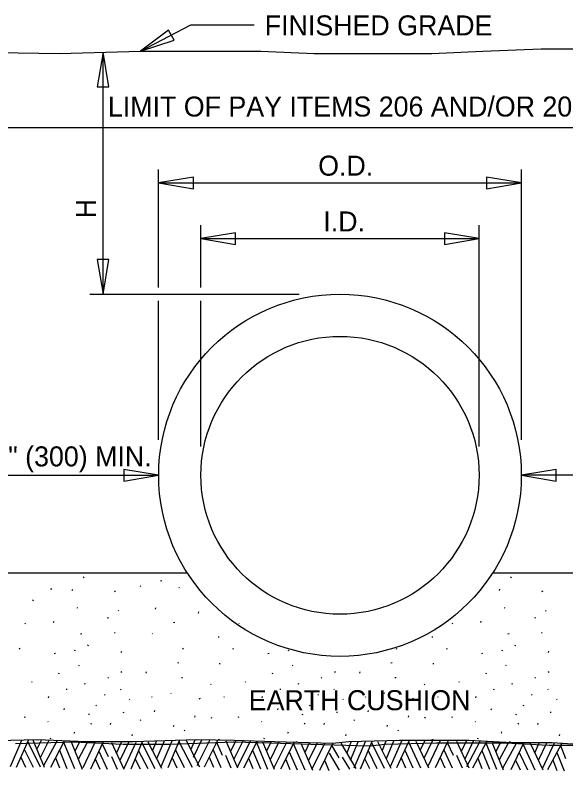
# Model space of a CAD drawing. Extents: x 5.5 to 16.4, y 0.2 to 10.3.
# Drawn here: x 6.979 to 9.454, y 2.262 to 5.662 of the extents above; entities that cross this region are included whole.
import ezdxf

# ---------------------------------------------------------------- set-up
doc = ezdxf.new("R2010")
doc.units = 0
for name, color, linetype in [('SD_P_Dimension Lines', 7, 'Continuous'), ('SD_P_Dimension Text', 7, 'Continuous'), ('SD_P_Hatching', 7, 'Continuous'), ('SD_P_Prop Object Lines', 7, 'Continuous')]:
    doc.layers.add(name, color=color, linetype=linetype)

msp = doc.modelspace()

# ---------------------------------------------------------------- linework, layer by layer
at = {"layer": 'SD_P_Dimension Lines'}
for p, q in [((7.542, 5.5), (7.769, 5.618)), ((7.769, 5.618), (8.054, 5.618)), ((7.669, 5.595), (7.542, 5.5)), ((7.693, 5.549), (7.669, 5.595)), ((7.542, 5.5), (7.693, 5.549)), ((7.374, 5.495), (7.348, 5.339)), ((7.374, 4.407), (7.374, 5.495)), ((7.4, 5.339), (7.374, 5.495)), ((7.348, 5.339), (7.4, 5.339)), ((6.623, 5.157), (10.253, 5.157)), ((7.624, 4.437), (7.624, 4.967)), ((9.254, 3.752), (9.254, 4.967)), ((7.78, 4.933), (7.624, 4.907)), ((7.78, 4.881), (7.78, 4.933)), ((9.254, 4.907), (9.098, 4.933)), ((9.098, 4.933), (9.098, 4.881)), ((7.624, 4.907), (9.254, 4.907)), ((7.624, 4.907), (7.78, 4.881)), ((9.098, 4.881), (9.254, 4.907)), ((7.814, 4.437), (7.814, 4.717)), ((9.064, 3.722), (9.064, 4.717)), ((7.97, 4.683), (7.814, 4.657)), ((7.97, 4.631), (7.97, 4.683)), ((9.064, 4.657), (8.908, 4.683)), ((8.908, 4.683), (8.908, 4.631)), ((7.814, 4.657), (9.064, 4.657)), ((7.814, 4.657), (7.97, 4.631)), ((8.908, 4.631), (9.064, 4.657)), ((7.348, 4.563), (7.374, 4.407)), ((7.4, 4.563), (7.348, 4.563)), ((7.374, 4.407), (7.4, 4.563)), ((7.314, 4.407), (8.256, 4.407)), ((7.624, 3.752), (7.624, 4.377)), ((7.814, 3.722), (7.814, 4.377)), ((7.624, 3.592), (7.468, 3.618)), ((7.468, 3.618), (7.468, 3.566)), ((9.41, 3.618), (9.254, 3.592)), ((9.41, 3.566), (9.41, 3.618)), ((6.623, 3.592), (7.624, 3.592)), ((7.468, 3.566), (7.624, 3.592)), ((10.253, 3.592), (9.254, 3.592)), ((9.254, 3.592), (9.41, 3.566))]:
    msp.add_line(p, q, dxfattribs=at)
at = {"layer": 'SD_P_Hatching'}
for p, q in [((7.287, 3.13), (7.289, 3.135)), ((9.207, 3.13), (9.209, 3.135)), ((7.638, 3.117), (7.633, 3.116)), ((7.144, 3.08), (7.138, 3.079)), ((7.236, 3.074), (7.238, 3.079)), ((7.43, 3.071), (7.425, 3.068)), ((7.544, 3.091), (7.541, 3.094)), ((7.718, 3.084), (7.716, 3.087)), ((9.156, 3.074), (9.158, 3.079)), ((9.35, 3.071), (9.345, 3.068)), ((7.059, 3.027), (7.061, 3.032)), ((7.261, 2.994), (7.258, 2.996)), ((7.61, 2.99), (7.612, 2.995)), ((9.181, 2.994), (9.178, 2.996)), ((7.445, 2.981), (7.443, 2.984)), ((7.803, 2.972), (7.805, 2.977)), ((9.365, 2.981), (9.363, 2.984)), ((7.026, 2.924), (7.023, 2.927)), ((7.152, 2.93), (7.154, 2.935)), ((7.398, 2.951), (7.393, 2.949)), ((7.696, 2.929), (7.691, 2.928)), ((7.986, 2.924), (7.985, 2.925)), ((8.946, 2.924), (8.943, 2.927)), ((9.072, 2.93), (9.074, 2.935)), ((9.318, 2.951), (9.313, 2.949)), ((7.279, 2.878), (7.273, 2.877)), ((7.428, 2.881), (7.425, 2.884)), ((7.597, 2.878), (7.595, 2.88)), ((7.894, 2.862), (7.895, 2.867)), ((8.854, 2.862), (8.855, 2.867)), ((9.199, 2.878), (9.193, 2.877)), ((9.348, 2.881), (9.345, 2.884)), ((7.306, 2.824), (7.308, 2.829)), ((9.226, 2.824), (9.228, 2.829)), ((6.999, 2.809), (7.001, 2.814)), ((7.16, 2.79), (7.155, 2.789)), ((7.248, 2.802), (7.249, 2.807)), ((7.456, 2.795), (7.458, 2.8)), ((7.733, 2.809), (7.735, 2.814)), ((7.959, 2.809), (7.961, 2.814)), ((8.12, 2.79), (8.115, 2.789)), ((8.208, 2.802), (8.209, 2.807)), ((8.693, 2.809), (8.695, 2.814)), ((8.919, 2.809), (8.921, 2.814)), ((9.08, 2.79), (9.075, 2.789)), ((9.168, 2.802), (9.169, 2.807)), ((9.376, 2.795), (9.378, 2.8)), ((7.268, 2.734), (7.265, 2.736)), ((7.713, 2.748), (7.708, 2.747)), ((7.901, 2.744), (7.896, 2.743)), ((8.228, 2.734), (8.225, 2.736)), ((8.673, 2.748), (8.668, 2.747)), ((8.861, 2.744), (8.856, 2.743)), ((9.188, 2.734), (9.185, 2.736)), ((7.176, 2.698), (7.177, 2.703)), ((7.459, 2.707), (7.454, 2.705)), ((7.568, 2.702), (7.57, 2.707)), ((8.136, 2.698), (8.137, 2.703)), ((8.419, 2.707), (8.414, 2.705)), ((8.528, 2.702), (8.53, 2.707)), ((9.096, 2.698), (9.097, 2.703)), ((9.379, 2.707), (9.374, 2.705)), ((7.056, 2.659), (7.054, 2.662)), ((7.292, 2.652), (7.294, 2.657)), ((7.398, 2.679), (7.395, 2.682)), ((7.731, 2.681), (7.726, 2.68)), ((8.016, 2.659), (8.014, 2.662)), ((8.252, 2.652), (8.254, 2.657)), ((8.358, 2.679), (8.355, 2.682)), ((8.691, 2.681), (8.686, 2.68)), ((8.976, 2.659), (8.974, 2.662)), ((9.212, 2.652), (9.214, 2.657)), ((9.318, 2.679), (9.315, 2.682)), ((7.211, 2.626), (7.212, 2.631)), ((7.455, 2.627), (7.453, 2.629)), ((7.86, 2.649), (7.858, 2.652)), ((8.171, 2.626), (8.172, 2.631)), ((8.415, 2.627), (8.413, 2.629)), ((8.82, 2.649), (8.818, 2.652)), ((9.131, 2.626), (9.132, 2.631)), ((9.375, 2.627), (9.373, 2.629)), ((7.129, 2.591), (7.131, 2.596)), ((7.383, 2.602), (7.38, 2.605)), ((7.495, 2.582), (7.493, 2.585)), ((7.595, 2.592), (7.593, 2.595)), ((7.68, 2.61), (7.678, 2.612)), ((7.81, 2.587), (7.805, 2.585)), ((7.92, 2.592), (7.918, 2.595)), ((8.089, 2.591), (8.091, 2.596)), ((8.343, 2.602), (8.34, 2.605)), ((8.455, 2.582), (8.453, 2.585)), ((8.555, 2.592), (8.553, 2.595)), ((8.64, 2.61), (8.638, 2.612)), ((8.77, 2.587), (8.765, 2.585)), ((8.88, 2.592), (8.878, 2.595)), ((9.049, 2.591), (9.051, 2.596)), ((9.303, 2.602), (9.3, 2.605)), ((9.415, 2.582), (9.413, 2.585)), ((7.341, 2.557), (7.343, 2.556)), ((7.343, 2.556), (7.344, 2.555)), ((8.301, 2.557), (8.303, 2.556)), ((8.303, 2.556), (8.304, 2.555)), ((9.261, 2.557), (9.263, 2.556)), ((9.263, 2.556), (9.264, 2.555)), ((7.199, 2.537), (7.201, 2.542)), ((7.311, 2.514), (7.312, 2.519)), ((7.466, 2.523), (7.467, 2.528)), ((7.605, 2.528), (7.607, 2.533)), ((8.159, 2.537), (8.161, 2.542)), ((8.271, 2.514), (8.272, 2.519)), ((8.426, 2.523), (8.427, 2.528)), ((8.565, 2.528), (8.567, 2.533)), ((9.119, 2.537), (9.121, 2.542)), ((9.231, 2.514), (9.232, 2.519)), ((9.386, 2.523), (9.387, 2.528)), ((7.025, 2.503), (7.02, 2.502)), ((7.128, 2.482), (7.126, 2.484)), ((7.544, 2.489), (7.541, 2.491)), ((7.787, 2.504), (7.788, 2.509)), ((7.861, 2.499), (7.863, 2.504)), ((7.985, 2.503), (7.98, 2.502)), ((8.088, 2.482), (8.086, 2.484)), ((8.504, 2.489), (8.501, 2.491)), ((8.747, 2.504), (8.748, 2.509)), ((8.821, 2.499), (8.823, 2.504)), ((8.945, 2.503), (8.94, 2.502)), ((9.048, 2.482), (9.046, 2.484)), ((7.32, 2.472), (7.322, 2.477)), ((7.408, 2.471), (7.409, 2.476)), ((7.691, 2.462), (7.693, 2.467)), ((8.28, 2.472), (8.282, 2.477)), ((8.368, 2.471), (8.369, 2.476)), ((8.651, 2.462), (8.653, 2.467)), ((9.24, 2.472), (9.242, 2.477)), ((9.328, 2.471), (9.329, 2.476)), ((7.245, 2.432), (7.247, 2.437)), ((7.505, 2.42), (7.507, 2.425)), ((7.742, 2.442), (7.739, 2.445)), ((8.205, 2.432), (8.207, 2.437)), ((8.465, 2.42), (8.467, 2.425)), ((8.702, 2.442), (8.699, 2.445)), ((9.165, 2.432), (9.167, 2.437)), ((9.425, 2.42), (9.427, 2.425)), ((7.007, 2.398), (6.956, 2.28)), ((7.037, 2.399), (6.984, 2.277)), ((7.035, 2.395), (7.092, 2.28)), ((7.059, 2.401), (7.11, 2.278)), ((7.096, 2.399), (7.076, 2.36)), ((7.131, 2.398), (7.092, 2.321)), ((7.166, 2.396), (7.107, 2.284)), ((7.138, 2.406), (7.14, 2.411)), ((7.199, 2.395), (7.138, 2.277)), ((7.197, 2.391), (7.246, 2.272)), ((7.231, 2.393), (7.281, 2.27)), ((7.269, 2.391), (7.248, 2.351)), ((7.303, 2.39), (7.263, 2.313)), ((7.337, 2.39), (7.284, 2.275)), ((7.373, 2.39), (7.318, 2.27)), ((7.37, 2.383), (7.397, 2.326)), ((7.412, 2.39), (7.468, 2.27)), ((7.456, 2.39), (7.434, 2.343)), ((7.488, 2.39), (7.45, 2.308)), ((7.521, 2.39), (7.467, 2.273)), ((7.55, 2.392), (7.499, 2.269)), ((7.549, 2.388), (7.607, 2.273)), ((7.576, 2.393), (7.637, 2.274)), ((7.613, 2.394), (7.596, 2.353)), ((7.649, 2.395), (7.615, 2.316)), ((7.683, 2.396), (7.634, 2.28)), ((7.716, 2.397), (7.665, 2.275)), ((7.715, 2.394), (7.774, 2.279)), ((7.748, 2.399), (7.808, 2.28)), ((7.787, 2.4), (7.769, 2.358)), ((7.817, 2.4), (7.779, 2.322)), ((7.852, 2.399), (7.795, 2.285)), ((7.888, 2.398), (7.829, 2.279)), ((7.884, 2.391), (7.909, 2.333)), ((7.897, 2.403), (7.891, 2.402)), ((7.926, 2.397), (7.979, 2.275)), ((7.97, 2.396), (7.947, 2.349)), ((8.002, 2.395), (7.962, 2.314)), ((8.035, 2.394), (7.977, 2.279)), ((8.065, 2.393), (8.005, 2.274)), ((8.063, 2.389), (8.113, 2.27)), ((8.091, 2.392), (8.143, 2.269)), ((8.098, 2.406), (8.1, 2.411)), ((8.128, 2.391), (8.108, 2.351)), ((8.163, 2.39), (8.125, 2.312)), ((8.198, 2.389), (8.141, 2.275)), ((8.231, 2.388), (8.172, 2.269)), ((8.229, 2.385), (8.281, 2.266)), ((8.245, 2.392), (8.24, 2.391)), ((8.263, 2.387), (8.316, 2.265)), ((8.301, 2.386), (8.281, 2.345)), ((8.335, 2.385), (8.297, 2.308)), ((8.37, 2.384), (8.313, 2.271)), ((8.406, 2.383), (8.347, 2.264)), ((8.443, 2.387), (8.51, 2.272)), ((8.487, 2.391), (8.47, 2.342)), ((8.519, 2.391), (8.484, 2.308)), ((8.552, 2.392), (8.501, 2.274)), ((8.582, 2.393), (8.53, 2.27)), ((8.581, 2.389), (8.638, 2.274)), ((8.608, 2.394), (8.668, 2.274)), ((8.645, 2.395), (8.628, 2.354)), ((8.68, 2.396), (8.647, 2.316)), ((8.715, 2.396), (8.665, 2.28)), ((8.749, 2.396), (8.693, 2.276)), ((8.747, 2.393), (8.801, 2.276)), ((8.78, 2.396), (8.836, 2.276)), ((8.819, 2.396), (8.8, 2.355)), ((8.853, 2.396), (8.816, 2.318)), ((8.887, 2.396), (8.834, 2.281)), ((8.857, 2.403), (8.851, 2.402)), ((8.923, 2.396), (8.867, 2.276)), ((8.92, 2.389), (8.947, 2.332)), ((8.962, 2.396), (9.018, 2.276)), ((9.006, 2.396), (8.984, 2.349)), ((9.038, 2.396), (9, 2.314)), ((9.067, 2.394), (9.007, 2.28)), ((9.097, 2.392), (9.035, 2.274)), ((9.058, 2.406), (9.06, 2.411)), ((9.095, 2.388), (9.143, 2.269)), ((9.122, 2.391), (9.173, 2.267)), ((9.16, 2.389), (9.139, 2.349)), ((9.195, 2.387), (9.155, 2.311)), ((9.23, 2.385), (9.17, 2.273)), ((9.205, 2.392), (9.2, 2.391)), ((9.263, 2.386), (9.207, 2.266)), ((9.261, 2.383), (9.315, 2.266)), ((9.294, 2.386), (9.35, 2.266)), ((9.333, 2.386), (9.314, 2.345)), ((9.367, 2.386), (9.33, 2.308)), ((9.401, 2.386), (9.348, 2.271)), ((9.434, 2.384), (9.371, 2.266)), ((7.02, 2.36), (7.06, 2.279)), ((7.179, 2.355), (7.212, 2.273)), ((7.355, 2.351), (7.393, 2.27)), ((7.534, 2.352), (7.575, 2.272)), ((7.699, 2.356), (7.739, 2.277)), ((7.868, 2.359), (7.904, 2.277)), ((8.046, 2.355), (8.081, 2.271)), ((8.211, 2.348), (8.246, 2.267)), ((8.402, 2.375), (8.434, 2.321)), ((8.565, 2.354), (8.605, 2.273)), ((8.73, 2.355), (8.767, 2.276)), ((8.905, 2.357), (8.943, 2.276)), ((9.077, 2.354), (9.111, 2.27)), ((9.43, 2.376), (9.453, 2.318)), ((7.004, 2.323), (7.026, 2.278)), ((7.161, 2.32), (7.179, 2.275)), ((7.339, 2.316), (7.36, 2.27)), ((7.412, 2.326), (7.438, 2.27)), ((7.518, 2.315), (7.541, 2.271)), ((7.685, 2.32), (7.706, 2.276)), ((7.851, 2.324), (7.871, 2.278)), ((7.925, 2.333), (7.949, 2.276)), ((8.028, 2.319), (8.047, 2.273)), ((8.195, 2.313), (8.214, 2.268)), ((8.39, 2.342), (8.436, 2.265)), ((8.449, 2.323), (8.481, 2.269)), ((8.549, 2.317), (8.572, 2.272)), ((8.714, 2.32), (8.734, 2.276)), ((8.889, 2.322), (8.91, 2.276)), ((8.962, 2.332), (8.988, 2.276)), ((9.058, 2.319), (9.077, 2.272)), ((9.244, 2.345), (9.281, 2.266)), ((9.413, 2.345), (9.446, 2.262)), ((8.369, 2.31), (8.389, 2.263)), ((9.228, 2.31), (9.248, 2.266)), ((9.395, 2.311), (9.413, 2.264))]:
    msp.add_line(p, q, dxfattribs=at)
at = {"layer": 'SD_P_Prop Object Lines'}
for p, q in [((9.081, 5.5), (9.343, 5.511)), ((9.343, 5.511), (9.594, 5.511)), ((6.623, 5.498), (7.179, 5.489)), ((7.179, 5.489), (7.542, 5.5)), ((7.542, 5.5), (7.876, 5.5)), ((7.876, 5.5), (8.083, 5.5)), ((8.083, 5.5), (8.323, 5.489)), ((8.323, 5.489), (8.579, 5.489)), ((8.579, 5.489), (8.852, 5.489)), ((8.852, 5.489), (9.081, 5.5)), ((6.623, 3.153), (7.752, 3.153)), ((9.126, 3.153), (10.253, 3.153)), ((7.08, 2.402), (6.814, 2.395)), ((6.98, 2.385), (7.246, 2.392)), ((7.298, 2.392), (7.08, 2.402)), ((7.244, 2.392), (7.462, 2.382)), ((7.51, 2.392), (7.298, 2.392)), ((7.464, 2.382), (7.676, 2.382)), ((7.796, 2.402), (7.51, 2.392)), ((7.676, 2.382), (7.962, 2.392)), ((7.963, 2.398), (7.796, 2.402)), ((7.96, 2.392), (8.127, 2.388)), ((8.144, 2.392), (7.963, 2.398)), ((8.127, 2.388), (8.308, 2.382)), ((8.406, 2.385), (8.144, 2.392)), ((8.308, 2.382), (8.57, 2.375)), ((8.478, 2.392), (8.406, 2.385)), ((8.706, 2.398), (8.478, 2.392)), ((8.572, 2.375), (8.644, 2.382)), ((8.644, 2.382), (8.872, 2.388)), ((8.867, 2.398), (8.706, 2.398)), ((9.02, 2.398), (8.867, 2.398)), ((8.872, 2.388), (9.033, 2.388)), ((9.211, 2.388), (9.02, 2.398)), ((9.033, 2.388), (9.186, 2.388)), ((9.184, 2.388), (9.375, 2.378)), ((9.392, 2.388), (9.211, 2.388)), ((9.508, 2.381), (9.392, 2.388)), ((9.377, 2.378), (9.558, 2.378))]:
    msp.add_line(p, q, dxfattribs=at)
for radius in [0.8147, 0.625]:
    msp.add_circle((8.439, 3.592), radius, dxfattribs=at)

# ---------------------------------------------------------------- texts
at = {"layer": 'SD_P_Dimension Text'}
for s, p in [('FINISHED GRADE', (8.101, 5.571)), ('LIMIT OF PAY ITEMS 206 AND/OR 208', (7.396, 5.206)), ('O.D.', (8.341, 4.94)), ('I.D.', (8.364, 4.689)), ('12" (300) MIN.', (6.814, 3.632)), ('EARTH CUSHION', (8.029, 2.535))]:
    msp.add_text(s, height=0.09, dxfattribs=at).set_placement(p)
msp.add_text('H', height=0.09, rotation=90, dxfattribs=at).set_placement((7.342, 4.748))

doc.saveas('drawing.dxf')
